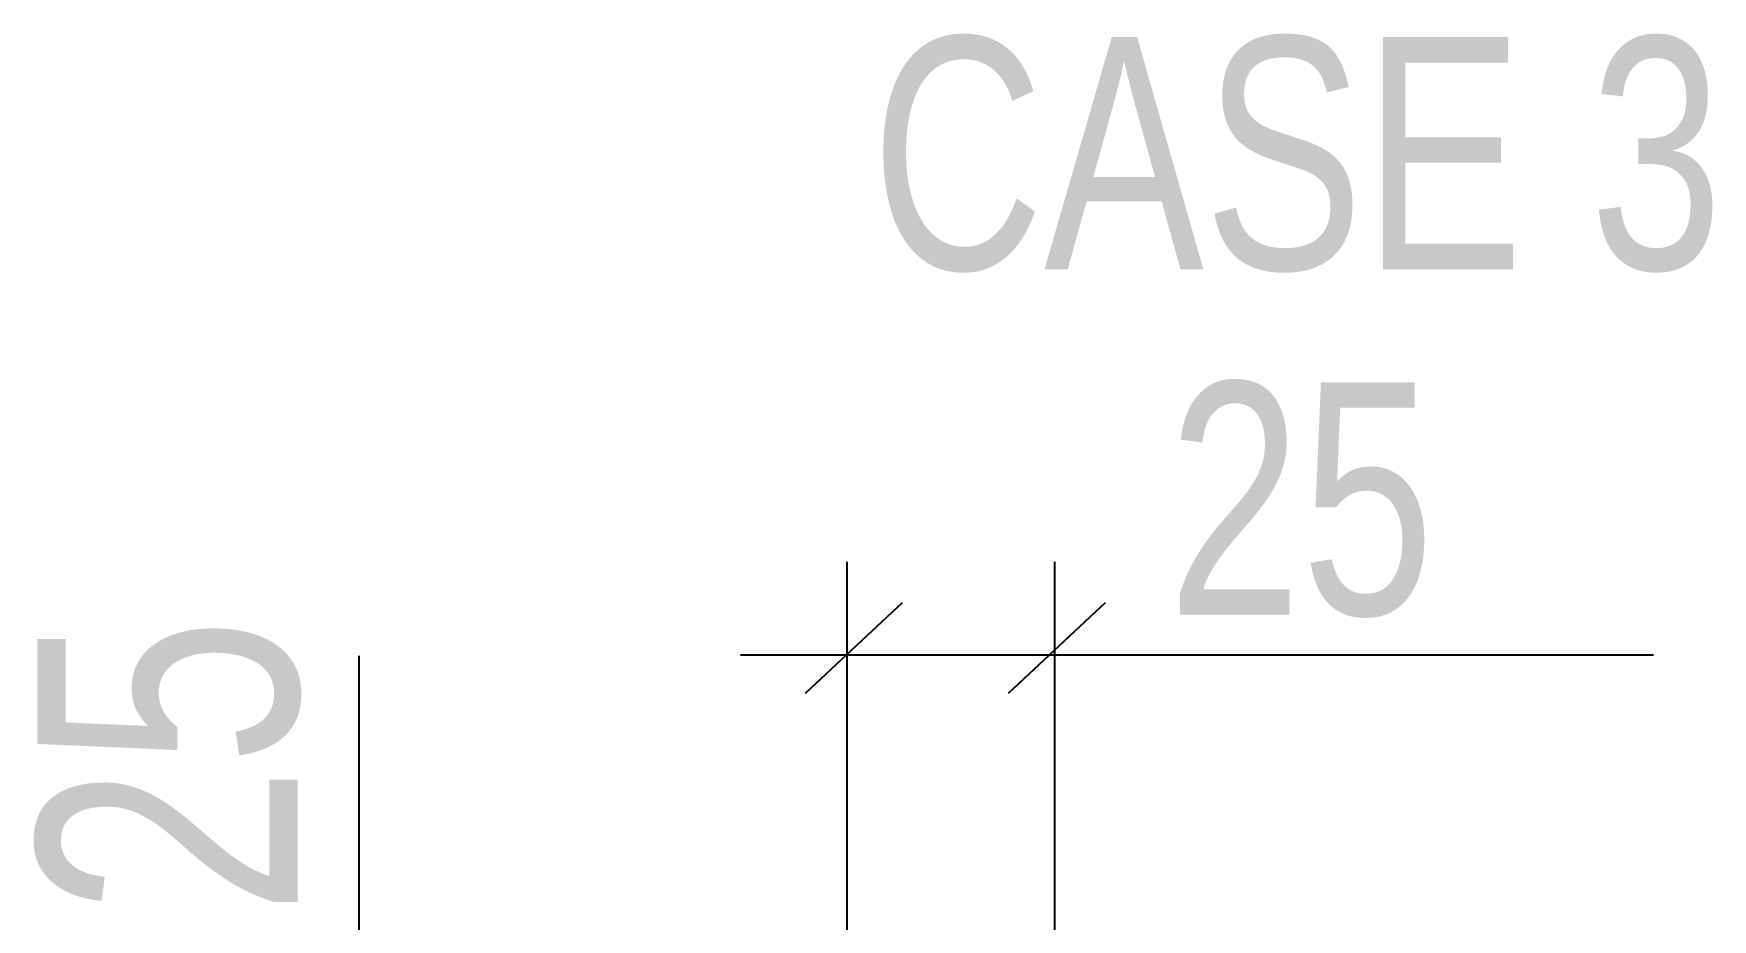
# Model space of a CAD drawing. Header units: millimetres. Extents: x 0 to 420, y 0 to 297.
# Drawn here: x 157 to 171.82, y 39.8 to 47.62 of the extents above; entities that cross this region are included whole.
import ezdxf

# ---------------------------------------------------------------- set-up
doc = ezdxf.new("R2010")
doc.units = ezdxf.units.MM
doc.styles.add('Arial Narrow', font='ARIALN.TTF', dxfattribs={"height": 0.2})

# ---------------------------------------------------------------- blocks, each defined once
blk = doc.blocks.new('0_TCM_4503_AIVD_AD_NOTE_BLOCK-43744247-2023')
at = {"color": 7, "linetype": 'Continuous'}
for p, q in [((164.179, 42.958), (164.179, 33.751)), ((166.012, 42.958), (166.012, 32.441)), ((164.668, 42.594), (163.812, 41.793)), ((166.46, 42.594), (165.605, 41.793)), ((159.871, 42.126), (159.871, 32.455)), ((163.241, 42.136), (171.303, 42.136))]:
    blk.add_line(p, q, dxfattribs=at)
at = {"color": 7, "linetype": 'Continuous', "style": 'Arial Narrow', "width": 0.9}
for s, p in [('CASE 3', (164.395, 45.538)), ('25', (167.015, 42.49))]:
    blk.add_text(s, height=2.051, dxfattribs=at).set_placement(p)
blk.add_text('25', height=2.2966, rotation=90, dxfattribs=at).set_placement((159.33, 39.836))

msp = doc.modelspace()

# ---------------------------------------------------------------- block references
msp.add_blockref('0_TCM_4503_AIVD_AD_NOTE_BLOCK-43744247-2023', (0, 0))

doc.saveas('drawing.dxf')
